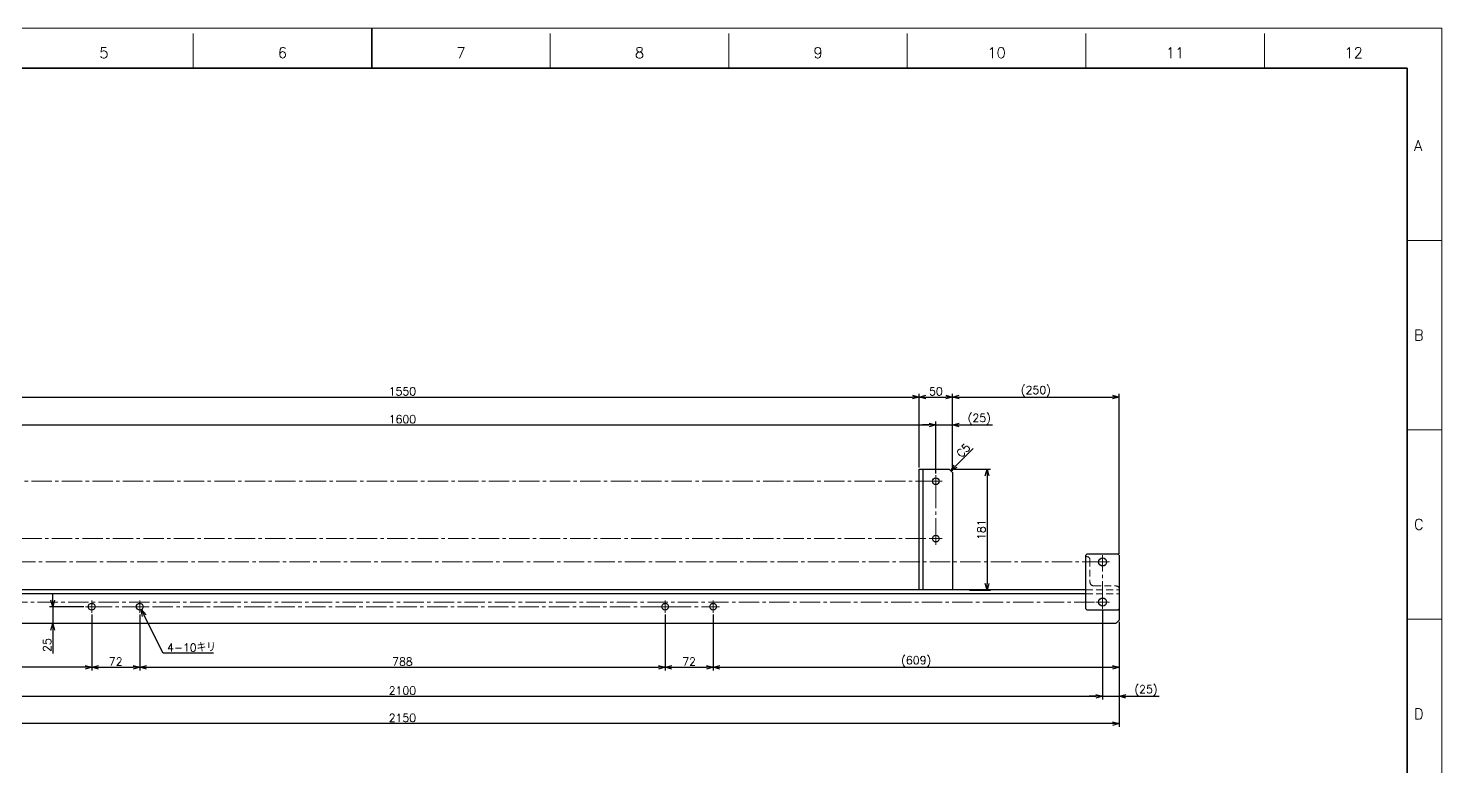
# Model space of a CAD drawing. Header units: millimetres. Extents: x 0 to 3313, y -19 to 2332.
# Drawn here: x 1193 to 3313, y 1224 to 2332 of the extents above; entities that cross this region are included whole.
import ezdxf
from ezdxf.enums import TextEntityAlignment as Align

# ---------------------------------------------------------------- set-up
doc = ezdxf.new("R2010")
doc.units = ezdxf.units.MM
doc.header["$LTSCALE"] = 1.6
doc.header["$PDMODE"] = 99
doc.header["$PDSIZE"] = 1
doc.linetypes.add('CENTER2', pattern=[28.575, 19.05, -3.175, 3.175, -3.175])
doc.linetypes.add('HIDDEN', pattern=[9.525, 6.35, -3.175])
for name, color, linetype, lineweight in [('04_HIDDEN', 2, 'HIDDEN', 13), ('05_CENTER', 4, 'CENTER2', 13), ('08_DIM', 3, 'Continuous', 13), ('90_FRAME', 5, 'Continuous', 35)]:
    doc.layers.add(name, color=color, linetype=linetype, lineweight=lineweight)
doc.layers.add('91_BLANK', color=5, linetype='Continuous', lineweight=0, plot=False)
doc.styles.add('KSS_TXT', font='txt.shx', dxfattribs={"bigfont": 'extfont2.shx'})
doc.styles.get("Standard").update_dxf_attribs({"font": 'txt.shx', "bigfont": 'extfont2.shx'})
doc.dimstyles.new('KSS_DIM', dxfattribs={"dimscale": 4, "dimtxt": 3, "dimasz": 2.5, "dimexe": 1.25, "dimexo": 0.625, "dimtad": 1, "dimdsep": 46, "dimtxsty": 'KSS_TXT', "dimblk": 'OPEN30', "dimcen": 0, "dimazin": 2, "dimtfac": 0.75, "dimtmove": 0, "dimatfit": 3, "dimldrblk": 'OPEN30', "dimfxl": 1.25, "dimtolj": 1, "dimarcsym": 0})
doc.dimstyles.new('KSS_DIM$3', dxfattribs={"dimscale": 4, "dimtxt": 3, "dimasz": 2.5, "dimexe": 1.25, "dimexo": 0.625, "dimtad": 1, "dimtih": 1, "dimtoh": 1, "dimdsep": 46, "dimtxsty": 'KSS_TXT', "dimblk": 'OPEN30', "dimcen": 0, "dimazin": 2, "dimtfac": 0.75, "dimtofl": 0, "dimtmove": 0, "dimatfit": 3, "dimldrblk": 'OPEN30', "dimfxl": 1.25, "dimtolj": 1, "dimarcsym": 0})

# ---------------------------------------------------------------- blocks, each defined once
blk = doc.blocks.new('KK015066_54_5_1_1')
for p, q in [((1.5, 50), (0, 50)), ((0, 0), (0, 50)), ((6, 12.5), (6, 45.5)), ((0, 0), (50, 0)), ((45.5, 6), (12.5, 6)), ((50, 1.5), (50, 0))]:
    blk.add_line(p, q)
for centre, radius, start, end in [((1.5, 45.5), 4.5, 0, 90), ((12.5, 12.5), 6.5, 180, 270), ((45.5, 1.5), 4.5, 0, 90)]:
    blk.add_arc(centre, radius, start, end)
at = {"flags": 3}
blk.add_attdef('PARAM', (0, 0), '', height=1, dxfattribs=at)
blk = doc.blocks.new('_Open30')
at = {"color": 0, "linetype": 'ByBlock', "lineweight": -2}
for p, q in [((-1, 0.27), (0, 0)), ((0, 0), (-1, -0.27)), ((0, 0), (-1, 0))]:
    blk.add_line(p, q, dxfattribs=at)
blk = doc.blocks.new('*D189')
at = {"layer": '08_DIM', "color": 0, "lineweight": -2, "transparency": 16777216}
for p, q in [((1288.2, 1452.6), (1288.2, 1368.6)), ((1360.2, 1452.6), (1360.2, 1368.6)), ((1298.2, 1373.6), (1350.2, 1373.6))]:
    blk.add_line(p, q, dxfattribs=at)
at = {"layer": 'Defpoints', "color": 0, "transparency": 16777216}
for p in [(1288.2, 1455.1), (1360.2, 1455.1), (1360.2, 1373.6)]:
    blk.add_point(p, dxfattribs=at)
at = {"layer": '08_DIM', "color": 0, "lineweight": -2, "transparency": 16777216, "xscale": 10, "yscale": 10, "zscale": 10, "rotation": 180}
blk.add_blockref('_Open30', (1288.2, 1373.6), dxfattribs=at)
at = {"layer": '08_DIM', "color": 0, "lineweight": -2, "transparency": 16777216, "xscale": 10, "yscale": 10, "zscale": 10}
blk.add_blockref('_Open30', (1360.2, 1373.6), dxfattribs=at)
at = {"layer": '08_DIM', "color": 0, "transparency": 16777216, "insert": (1324.2, 1382.1), "char_height": 12, "attachment_point": 5, "style": 'KSS_TXT'}
blk.add_mtext('\\A1;72', dxfattribs=at)
blk = doc.blocks.new('*D190')
at = {"layer": '08_DIM', "color": 0, "lineweight": -2, "transparency": 16777216}
for p, q in [((1360.2, 1452.6), (1360.2, 1368.6)), ((2148.2, 1452.6), (2148.2, 1368.6)), ((1370.2, 1373.6), (2138.2, 1373.6))]:
    blk.add_line(p, q, dxfattribs=at)
at = {"layer": 'Defpoints', "color": 0, "transparency": 16777216}
for p in [(1360.2, 1455.1), (2148.2, 1455.1), (2148.2, 1373.6)]:
    blk.add_point(p, dxfattribs=at)
at = {"layer": '08_DIM', "color": 0, "lineweight": -2, "transparency": 16777216, "xscale": 10, "yscale": 10, "zscale": 10, "rotation": 180}
blk.add_blockref('_Open30', (1360.2, 1373.6), dxfattribs=at)
at = {"layer": '08_DIM', "color": 0, "lineweight": -2, "transparency": 16777216, "xscale": 10, "yscale": 10, "zscale": 10}
blk.add_blockref('_Open30', (2148.2, 1373.6), dxfattribs=at)
at = {"layer": '08_DIM', "color": 0, "transparency": 16777216, "insert": (1754.2, 1382.1), "char_height": 12, "attachment_point": 5, "style": 'KSS_TXT'}
blk.add_mtext('\\A1;788', dxfattribs=at)
blk = doc.blocks.new('*D191')
at = {"layer": '08_DIM', "color": 0, "lineweight": -2, "transparency": 16777216}
for p, q in [((2148.2, 1452.6), (2148.2, 1368.6)), ((2220.2, 1452.6), (2220.2, 1368.6)), ((2158.2, 1373.6), (2210.2, 1373.6))]:
    blk.add_line(p, q, dxfattribs=at)
at = {"layer": 'Defpoints', "color": 0, "transparency": 16777216}
for p in [(2148.2, 1455.1), (2220.2, 1455.1), (2220.2, 1373.6)]:
    blk.add_point(p, dxfattribs=at)
at = {"layer": '08_DIM', "color": 0, "lineweight": -2, "transparency": 16777216, "xscale": 10, "yscale": 10, "zscale": 10, "rotation": 180}
blk.add_blockref('_Open30', (2148.2, 1373.6), dxfattribs=at)
at = {"layer": '08_DIM', "color": 0, "lineweight": -2, "transparency": 16777216, "xscale": 10, "yscale": 10, "zscale": 10}
blk.add_blockref('_Open30', (2220.2, 1373.6), dxfattribs=at)
at = {"layer": '08_DIM', "color": 0, "transparency": 16777216, "insert": (2184.2, 1382.1), "char_height": 12, "attachment_point": 5, "style": 'KSS_TXT'}
blk.add_mtext('\\A1;72', dxfattribs=at)
blk = doc.blocks.new('*D192')
at = {"layer": '08_DIM', "color": 0, "lineweight": -2, "transparency": 16777216}
for p, q in [((1229.9, 1474.4), (1229.9, 1484.4)), ((1276.4, 1464.4), (1224.9, 1464.4)), ((1229.9, 1464.4), (1229.9, 1439.4)), ((1276.4, 1439.4), (1224.9, 1439.4)), ((1229.9, 1429.4), (1229.9, 1394.4))]:
    blk.add_line(p, q, dxfattribs=at)
at = {"layer": 'Defpoints', "color": 0, "transparency": 16777216}
for p in [(1278.9, 1464.4), (1229.9, 1439.4), (1278.9, 1439.4)]:
    blk.add_point(p, dxfattribs=at)
at = {"layer": '08_DIM', "color": 0, "lineweight": -2, "transparency": 16777216, "xscale": 10, "yscale": 10, "zscale": 10}
for p, rotation in [((1229.9, 1464.4), 270), ((1229.9, 1439.4), 90)]:
    blk.add_blockref('_Open30', p, dxfattribs=dict(at, rotation=rotation))
at = {"layer": '08_DIM', "color": 0, "transparency": 16777216, "insert": (1221.4, 1406.9), "char_height": 12, "attachment_point": 5, "rotation": 90, "style": 'KSS_TXT'}
blk.add_mtext('\\A1;25', dxfattribs=at)
blk = doc.blocks.new('*D193')
at = {"layer": '08_DIM', "color": 0, "lineweight": -2, "transparency": 16777216}
for p, q in [((679.2, 1441.9), (679.2, 1368.6)), ((1288.2, 1452.3), (1288.2, 1368.6)), ((1278.2, 1373.6), (689.2, 1373.6))]:
    blk.add_line(p, q, dxfattribs=at)
at = {"layer": 'Defpoints', "color": 0, "transparency": 16777216}
for p in [(679.2, 1444.4), (1288.2, 1454.8), (679.2, 1373.6)]:
    blk.add_point(p, dxfattribs=at)
at = {"layer": '08_DIM', "color": 0, "lineweight": -2, "transparency": 16777216, "xscale": 10, "yscale": 10, "zscale": 10, "rotation": 180}
blk.add_blockref('_Open30', (679.2, 1373.6), dxfattribs=at)
at = {"layer": '08_DIM', "color": 0, "lineweight": -2, "transparency": 16777216, "xscale": 10, "yscale": 10, "zscale": 10}
blk.add_blockref('_Open30', (1288.2, 1373.6), dxfattribs=at)
at = {"layer": '08_DIM', "color": 0, "transparency": 16777216, "insert": (983.7, 1382.1), "char_height": 12, "attachment_point": 5, "style": 'KSS_TXT'}
blk.add_mtext('\\A1;609', dxfattribs=at)
blk = doc.blocks.new('*D194')
at = {"layer": '08_DIM', "color": 0, "lineweight": -2, "transparency": 16777216}
for p, q in [((2220.2, 1452.6), (2220.2, 1368.6)), ((2829.2, 1441.9), (2829.2, 1368.6)), ((2230.2, 1373.6), (2819.2, 1373.6))]:
    blk.add_line(p, q, dxfattribs=at)
at = {"layer": 'Defpoints', "color": 0, "transparency": 16777216}
for p in [(2220.2, 1455.1), (2829.2, 1444.4), (2829.2, 1373.6)]:
    blk.add_point(p, dxfattribs=at)
at = {"layer": '08_DIM', "color": 0, "lineweight": -2, "transparency": 16777216, "xscale": 10, "yscale": 10, "zscale": 10, "rotation": 180}
blk.add_blockref('_Open30', (2220.2, 1373.6), dxfattribs=at)
at = {"layer": '08_DIM', "color": 0, "lineweight": -2, "transparency": 16777216, "xscale": 10, "yscale": 10, "zscale": 10}
blk.add_blockref('_Open30', (2829.2, 1373.6), dxfattribs=at)
at = {"layer": '08_DIM', "color": 0, "transparency": 16777216, "insert": (2524.7, 1382.1), "char_height": 12, "attachment_point": 5, "style": 'KSS_TXT'}
blk.add_mtext('\\A1;(609)', dxfattribs=at)
blk = doc.blocks.new('*D199')
at = {"layer": '08_DIM', "color": 0, "lineweight": -2, "transparency": 16777216}
for p, q in [((704.2, 1458.6), (704.2, 1325.1)), ((2804.2, 1458.6), (2804.2, 1325.1)), ((714.2, 1330.1), (2794.2, 1330.1))]:
    blk.add_line(p, q, dxfattribs=at)
at = {"layer": 'Defpoints', "color": 0, "transparency": 16777216}
for p in [(704.2, 1461.1), (2804.2, 1461.1), (2804.2, 1330.1)]:
    blk.add_point(p, dxfattribs=at)
at = {"layer": '08_DIM', "color": 0, "lineweight": -2, "transparency": 16777216, "xscale": 10, "yscale": 10, "zscale": 10, "rotation": 180}
blk.add_blockref('_Open30', (704.2, 1330.1), dxfattribs=at)
at = {"layer": '08_DIM', "color": 0, "lineweight": -2, "transparency": 16777216, "xscale": 10, "yscale": 10, "zscale": 10}
blk.add_blockref('_Open30', (2804.2, 1330.1), dxfattribs=at)
at = {"layer": '08_DIM', "color": 0, "transparency": 16777216, "insert": (1754.2, 1338.6), "char_height": 12, "attachment_point": 5, "style": 'KSS_TXT'}
blk.add_mtext('\\A1;2100', dxfattribs=at)
blk = doc.blocks.new('*D200')
at = {"layer": '08_DIM', "color": 0, "lineweight": -2, "transparency": 16777216}
for p, q in [((2804.2, 1458.6), (2804.2, 1325.1)), ((2829.2, 1441.9), (2829.2, 1325.1)), ((2794.2, 1330.1), (2784.2, 1330.1)), ((2804.2, 1330.1), (2829.2, 1330.1)), ((2839.2, 1330.1), (2889.3, 1330.1))]:
    blk.add_line(p, q, dxfattribs=at)
at = {"layer": 'Defpoints', "color": 0, "transparency": 16777216}
for p in [(2804.2, 1461.1), (2829.2, 1444.4), (2829.2, 1330.1)]:
    blk.add_point(p, dxfattribs=at)
at = {"layer": '08_DIM', "color": 0, "lineweight": -2, "transparency": 16777216, "xscale": 10, "yscale": 10, "zscale": 10}
blk.add_blockref('_Open30', (2804.2, 1330.1), dxfattribs=at)
at = {"layer": '08_DIM', "color": 0, "lineweight": -2, "transparency": 16777216, "xscale": 10, "yscale": 10, "zscale": 10, "rotation": 180}
blk.add_blockref('_Open30', (2829.2, 1330.1), dxfattribs=at)
at = {"layer": '08_DIM', "color": 0, "transparency": 16777216, "insert": (2869.3, 1338.6), "char_height": 12, "attachment_point": 5, "style": 'KSS_TXT'}
blk.add_mtext('\\A1;(25)', dxfattribs=at)
blk = doc.blocks.new('*D205')
at = {"layer": '08_DIM', "color": 0, "lineweight": -2, "transparency": 16777216}
for p, q in [((954.2, 1664.3), (954.2, 1742)), ((2554.2, 1664.3), (2554.2, 1742)), ((964.2, 1737), (2544.2, 1737))]:
    blk.add_line(p, q, dxfattribs=at)
at = {"layer": 'Defpoints', "color": 0, "transparency": 16777216}
for p in [(2554.2, 1737), (954.2, 1661.8), (2554.2, 1661.8)]:
    blk.add_point(p, dxfattribs=at)
at = {"layer": '08_DIM', "color": 0, "lineweight": -2, "transparency": 16777216, "xscale": 10, "yscale": 10, "zscale": 10, "rotation": 180}
blk.add_blockref('_Open30', (954.2, 1737), dxfattribs=at)
at = {"layer": '08_DIM', "color": 0, "lineweight": -2, "transparency": 16777216, "xscale": 10, "yscale": 10, "zscale": 10}
blk.add_blockref('_Open30', (2554.2, 1737), dxfattribs=at)
at = {"layer": '08_DIM', "color": 0, "transparency": 16777216, "insert": (1754.2, 1745.5), "char_height": 12, "attachment_point": 5, "style": 'KSS_TXT'}
blk.add_mtext('\\A1;1600', dxfattribs=at)
blk = doc.blocks.new('*D206')
at = {"layer": '08_DIM', "color": 0, "lineweight": -2, "transparency": 16777216}
for p, q in [((979.2, 1672.9), (979.2, 1783.8)), ((2529.2, 1672.9), (2529.2, 1783.8)), ((989.2, 1778.8), (2519.2, 1778.8))]:
    blk.add_line(p, q, dxfattribs=at)
at = {"layer": 'Defpoints', "color": 0, "transparency": 16777216}
for p in [(2529.2, 1778.8), (979.2, 1670.4), (2529.2, 1670.4)]:
    blk.add_point(p, dxfattribs=at)
at = {"layer": '08_DIM', "color": 0, "lineweight": -2, "transparency": 16777216, "xscale": 10, "yscale": 10, "zscale": 10, "rotation": 180}
blk.add_blockref('_Open30', (979.2, 1778.8), dxfattribs=at)
at = {"layer": '08_DIM', "color": 0, "lineweight": -2, "transparency": 16777216, "xscale": 10, "yscale": 10, "zscale": 10}
blk.add_blockref('_Open30', (2529.2, 1778.8), dxfattribs=at)
at = {"layer": '08_DIM', "color": 0, "transparency": 16777216, "insert": (1754.2, 1787.3), "char_height": 12, "attachment_point": 5, "style": 'KSS_TXT'}
blk.add_mtext('\\A1;1550', dxfattribs=at)
blk = doc.blocks.new('*D207')
at = {"layer": '08_DIM', "color": 0, "lineweight": -2, "transparency": 16777216}
for p, q in [((2529.2, 1672.9), (2529.2, 1783.8)), ((2579.2, 1667.9), (2579.2, 1783.8)), ((2539.2, 1778.8), (2569.2, 1778.8))]:
    blk.add_line(p, q, dxfattribs=at)
at = {"layer": 'Defpoints', "color": 0, "transparency": 16777216}
for p in [(2579.2, 1778.8), (2529.2, 1670.4), (2579.2, 1665.4)]:
    blk.add_point(p, dxfattribs=at)
at = {"layer": '08_DIM', "color": 0, "lineweight": -2, "transparency": 16777216, "xscale": 10, "yscale": 10, "zscale": 10, "rotation": 180}
blk.add_blockref('_Open30', (2529.2, 1778.8), dxfattribs=at)
at = {"layer": '08_DIM', "color": 0, "lineweight": -2, "transparency": 16777216, "xscale": 10, "yscale": 10, "zscale": 10}
blk.add_blockref('_Open30', (2579.2, 1778.8), dxfattribs=at)
at = {"layer": '08_DIM', "color": 0, "transparency": 16777216, "insert": (2554.2, 1787.3), "char_height": 12, "attachment_point": 5, "style": 'KSS_TXT'}
blk.add_mtext('\\A1;50', dxfattribs=at)
blk = doc.blocks.new('*D208')
at = {"layer": '08_DIM', "color": 0, "lineweight": -2, "transparency": 16777216}
for p, q in [((2554.2, 1664.3), (2554.2, 1742)), ((2579.2, 1667.9), (2579.2, 1742)), ((2544.2, 1737), (2534.2, 1737)), ((2554.2, 1737), (2579.2, 1737)), ((2589.2, 1737), (2639.3, 1737))]:
    blk.add_line(p, q, dxfattribs=at)
at = {"layer": 'Defpoints', "color": 0, "transparency": 16777216}
for p in [(2579.2, 1737), (2554.2, 1661.8), (2579.2, 1665.4)]:
    blk.add_point(p, dxfattribs=at)
at = {"layer": '08_DIM', "color": 0, "lineweight": -2, "transparency": 16777216, "xscale": 10, "yscale": 10, "zscale": 10}
blk.add_blockref('_Open30', (2554.2, 1737), dxfattribs=at)
at = {"layer": '08_DIM', "color": 0, "lineweight": -2, "transparency": 16777216, "xscale": 10, "yscale": 10, "zscale": 10, "rotation": 180}
blk.add_blockref('_Open30', (2579.2, 1737), dxfattribs=at)
at = {"layer": '08_DIM', "color": 0, "transparency": 16777216, "insert": (2619.3, 1745.5), "char_height": 12, "attachment_point": 5, "style": 'KSS_TXT'}
blk.add_mtext('\\A1;(25)', dxfattribs=at)
blk = doc.blocks.new('*D210')
at = {"layer": '08_DIM', "color": 0, "lineweight": -2, "transparency": 16777216}
for p, q in [((2581.7, 1670.4), (2635.9, 1670.4)), ((2630.9, 1660.4), (2630.9, 1499.4)), ((2604.6, 1489.4), (2635.9, 1489.4))]:
    blk.add_line(p, q, dxfattribs=at)
at = {"layer": 'Defpoints', "color": 0, "transparency": 16777216}
for p in [(2579.2, 1670.4), (2602.1, 1489.4), (2630.9, 1489.4)]:
    blk.add_point(p, dxfattribs=at)
at = {"layer": '08_DIM', "color": 0, "lineweight": -2, "transparency": 16777216, "xscale": 10, "yscale": 10, "zscale": 10}
for p, rotation in [((2630.9, 1670.4), 90), ((2630.9, 1489.4), 270)]:
    blk.add_blockref('_Open30', p, dxfattribs=dict(at, rotation=rotation))
at = {"layer": '08_DIM', "color": 0, "transparency": 16777216, "insert": (2622.4, 1579.9), "char_height": 12, "attachment_point": 5, "rotation": 90, "style": 'KSS_TXT'}
blk.add_mtext('\\A1;181', dxfattribs=at)
blk = doc.blocks.new('*D212')
at = {"layer": '08_DIM', "color": 0, "lineweight": -2, "transparency": 16777216}
for p, q in [((2579.2, 1667.9), (2579.2, 1783.8)), ((2829.2, 1543.9), (2829.2, 1783.8)), ((2589.2, 1778.8), (2819.2, 1778.8))]:
    blk.add_line(p, q, dxfattribs=at)
at = {"layer": 'Defpoints', "color": 0, "transparency": 16777216}
for p in [(2829.2, 1778.8), (2579.2, 1665.4), (2829.2, 1541.4)]:
    blk.add_point(p, dxfattribs=at)
at = {"layer": '08_DIM', "color": 0, "lineweight": -2, "transparency": 16777216, "xscale": 10, "yscale": 10, "zscale": 10, "rotation": 180}
blk.add_blockref('_Open30', (2579.2, 1778.8), dxfattribs=at)
at = {"layer": '08_DIM', "color": 0, "lineweight": -2, "transparency": 16777216, "xscale": 10, "yscale": 10, "zscale": 10}
blk.add_blockref('_Open30', (2829.2, 1778.8), dxfattribs=at)
at = {"layer": '08_DIM', "color": 0, "transparency": 16777216, "insert": (2704.2, 1787.3), "char_height": 12, "attachment_point": 5, "style": 'KSS_TXT'}
blk.add_mtext('\\A1;(250)', dxfattribs=at)
blk = doc.blocks.new('*D223')
at = {"layer": '08_DIM', "color": 0, "lineweight": -2, "transparency": 16777216}
blk.add_line((2583.8, 1675), (2610.3, 1701.5), dxfattribs=at)
at = {"layer": 'Defpoints', "color": 0, "transparency": 16777216}
for p in [(2626.2, 1717.4), (2626.2, 1717.4), (2576.7, 1667.9)]:
    blk.add_point(p, dxfattribs=at)
at = {"layer": '08_DIM', "color": 0, "lineweight": -2, "transparency": 16777216, "xscale": 10, "yscale": 10, "zscale": 10, "rotation": 225}
blk.add_blockref('_Open30', (2576.7, 1667.9), dxfattribs=at)
at = {"layer": '08_DIM', "color": 0, "transparency": 16777216, "insert": (2595.4, 1698.7), "char_height": 12, "attachment_point": 5, "rotation": 45, "style": 'KSS_TXT'}
blk.add_mtext('\\A1;C5', dxfattribs=at)
blk = doc.blocks.new('*D225')
at = {"layer": '08_DIM', "color": 0, "lineweight": -2, "transparency": 16777216}
for p, q in [((1395.6, 1394.5), (1367, 1451.1)), ((1470.7, 1394.5), (1395.6, 1394.5))]:
    blk.add_line(p, q, dxfattribs=at)
at = {"layer": 'Defpoints', "color": 0, "transparency": 16777216}
for p in [(1358, 1468.9), (1362.5, 1460)]:
    blk.add_point(p, dxfattribs=at)
at = {"layer": '08_DIM', "color": 0, "lineweight": -2, "transparency": 16777216, "xscale": 10, "yscale": 10, "zscale": 10, "rotation": 116.8295820551044}
blk.add_blockref('_Open30', (1362.5, 1460), dxfattribs=at)
at = {"layer": '08_DIM', "color": 0, "transparency": 16777216, "insert": (1437.9, 1403), "char_height": 12, "attachment_point": 5, "style": 'KSS_TXT'}
blk.add_mtext('\\A1;4-10キリ', dxfattribs=at)
blk = doc.blocks.new('*D228')
at = {"layer": '08_DIM', "color": 0, "lineweight": -2, "transparency": 16777216}
for p, q in [((679.2, 1441.9), (679.2, 1284.2)), ((2829.2, 1441.9), (2829.2, 1284.2)), ((2819.2, 1289.2), (689.2, 1289.2))]:
    blk.add_line(p, q, dxfattribs=at)
at = {"layer": 'Defpoints', "color": 0, "transparency": 16777216}
for p in [(679.2, 1444.4), (2829.2, 1444.4), (679.2, 1289.2)]:
    blk.add_point(p, dxfattribs=at)
at = {"layer": '08_DIM', "color": 0, "lineweight": -2, "transparency": 16777216, "xscale": 10, "yscale": 10, "zscale": 10, "rotation": 180}
blk.add_blockref('_Open30', (679.2, 1289.2), dxfattribs=at)
at = {"layer": '08_DIM', "color": 0, "lineweight": -2, "transparency": 16777216, "xscale": 10, "yscale": 10, "zscale": 10}
blk.add_blockref('_Open30', (2829.2, 1289.2), dxfattribs=at)
at = {"layer": '08_DIM', "color": 0, "transparency": 16777216, "insert": (1754.2, 1297.7), "char_height": 12, "attachment_point": 5, "style": 'KSS_TXT'}
blk.add_mtext('\\A1;2150', dxfattribs=at)

msp = doc.modelspace()

# ---------------------------------------------------------------- linework, layer by layer
at = {"color": 0}
for p, q in [((2535.213, 1489.436), (2535.213, 1670.436)), ((2779.213, 1489.436), (729.213, 1489.436)), ((2779.213, 1483.436), (729.213, 1483.436)), ((2824.213, 1439.436), (2829.213, 1444.436)), ((2829.213, 1461.436), (2829.213, 1444.436)), ((2824.213, 1439.436), (979.213, 1439.436))]:
    msp.add_line(p, q, dxfattribs=at)
msp.add_lwpolyline([(2579.213, 1489.436), (2579.213, 1489.436), (2529.213, 1489.436), (2529.213, 1670.436), (2574.213, 1670.436), (2579.213, 1665.436), (2579.213, 1489.436)], dxfattribs=at)
msp.add_lwpolyline([(2779.213, 1461.436), (2779.213, 1541.436), (2781.213, 1543.436), (2827.213, 1543.436), (2829.213, 1541.436), (2829.213, 1461.436), (2827.213, 1459.436), (2781.213, 1459.436)], close=True, dxfattribs=at)
for centre, radius in [((2554.213, 1652.436), 5), ((2554.213, 1566.436), 5), ((2804.213, 1531.436), 6), ((1288.213, 1464.436), 5), ((1360.213, 1464.436), 5), ((2148.213, 1464.436), 5), ((2220.213, 1464.436), 5), ((2804.213, 1471.436), 6)]:
    msp.add_circle(centre, radius, dxfattribs=at)
at = {"layer": '04_HIDDEN'}
msp.add_line((2779.213, 1483.436), (2829.213, 1483.436), dxfattribs=at)
at = {"layer": '05_CENTER'}
for p, q in [((2554.213, 1661.778), (2554.213, 1643.093)), ((2563.555, 1652.436), (2544.87, 1652.436)), ((2554.213, 1575.778), (2554.213, 1557.093)), ((2563.555, 1566.436), (2544.87, 1566.436)), ((2814.502, 1531.436), (2793.923, 1531.436)), ((2804.213, 1541.725), (2804.213, 1521.147)), ((2804.213, 1502.651), (2804.213, 1482.073)), ((1297.555, 1464.436), (1278.87, 1464.436)), ((1288.213, 1455.093), (1288.213, 1473.778)), ((1288.213, 1464.436), (2220.213, 1464.436)), ((1369.555, 1464.436), (1350.87, 1464.436)), ((1360.213, 1455.093), (1360.213, 1473.778)), ((2138.87, 1464.436), (2157.555, 1464.436)), ((2148.213, 1455.093), (2148.213, 1473.778)), ((2210.87, 1464.436), (2229.555, 1464.436)), ((2220.213, 1455.093), (2220.213, 1473.778)), ((2814.502, 1471.436), (2793.923, 1471.436)), ((2804.213, 1481.725), (2804.213, 1461.147))]:
    msp.add_line(p, q, dxfattribs=at)
for points in [[(2554.213, 1652.436), (954.213, 1652.436), (954.213, 1566.436), (2554.213, 1566.436)], [(2804.213, 1531.436), (704.213, 1531.436), (704.213, 1471.436), (2804.213, 1471.436)]]:
    msp.add_lwpolyline(points, close=True, dxfattribs=at)
at = {"layer": '90_FRAME'}
msp.add_line((1708.17, 2331.679), (1708.17, 2271.831), dxfattribs=at)
at = {"layer": '90_FRAME', "color": 4, "lineweight": 13}
for p, q in [((1440.436, 2271.831), (1440.436, 2323.679)), ((1975.903, 2271.831), (1975.903, 2323.679)), ((2243.637, 2271.831), (2243.637, 2323.679)), ((2511.371, 2271.831), (2511.371, 2323.679)), ((2779.104, 2271.831), (2779.104, 2323.679)), ((3046.838, 2271.831), (3046.838, 2323.679)), ((3312.803, 2013.69), (3260.956, 2013.69)), ((3312.803, 1729.701), (3260.956, 1729.701)), ((3312.803, 1445.713), (3260.956, 1445.713))]:
    msp.add_line(p, q, dxfattribs=at)
at = {"layer": '90_FRAME'}
msp.add_lwpolyline([(155.384, 51.616), (3260.956, 51.616), (3260.956, 2271.831), (155.384, 2271.831)], close=True, dxfattribs=at)
at = {"layer": '91_BLANK'}
msp.add_lwpolyline([(0, 0), (3312.803, 0), (3312.803, 2331.679), (0, 2331.679)], close=True, dxfattribs=at)

# ---------------------------------------------------------------- block references
at = {"layer": '04_HIDDEN', "xscale": -1, "rotation": 270}
msp.add_blockref('KK015066_54_5_1_1', (2779.213, 1489.436), dxfattribs=at)

# ---------------------------------------------------------------- texts
at = {"layer": '90_FRAME', "color": 0, "lineweight": 13, "style": 'KSS_TXT'}
for s, p in [('5', (1306.569, 2282.158)), ('6', (1574.303, 2282.158)), ('7', (1842.036, 2282.158)), ('8', (2109.77, 2282.158)), ('9', (2377.504, 2282.158)), ('10', (2645.237, 2282.158)), ('11', (2912.971, 2282.158)), ('12', (3180.705, 2282.158))]:
    msp.add_text(s, height=16, dxfattribs=at).set_placement(p, align=Align.BOTTOM_CENTER)
for s, p in [('A', (3271.263, 2155.685)), ('B', (3271.263, 1871.696)), ('C', (3271.263, 1587.707)), ('D', (3271.263, 1303.718))]:
    msp.add_text(s, height=16, dxfattribs=at).set_placement(p, align=Align.MIDDLE_LEFT)

# ---------------------------------------------------------------- dimensions: what is measured, and where the dimension line sits
at = {"layer": '08_DIM'}
for base, p1, p2, picture, middle in [((2529.213, 1778.788), (979.213, 1670.436), (2529.213, 1670.436), '*D206', (1754.213, 1787.304)), ((2579.213, 1778.788), (2529.213, 1670.436), (2579.213, 1665.436), '*D207', (2554.213, 1787.296)), ((2554.213, 1737.008), (954.213, 1661.778), (2554.213, 1661.778), '*D205', (1754.213, 1745.508)), ((679.213, 1373.624), (1288.213, 1454.837), (679.213, 1444.436), '*D193', (983.713, 1382.124)), ((679.213, 1289.2), (2829.213, 1444.436), (679.213, 1444.436), '*D228', (1754.213, 1297.709)), ((2804.213, 1330.139), (704.213, 1461.147), (2804.213, 1461.147), '*D199', (1754.213, 1338.639)), ((1360.213, 1373.624), (1288.213, 1455.093), (1360.213, 1455.093), '*D189', (1324.213, 1382.124)), ((2148.213, 1373.624), (1360.213, 1455.093), (2148.213, 1455.093), '*D190', (1754.213, 1382.124)), ((2220.213, 1373.624), (2148.213, 1455.093), (2220.213, 1455.093), '*D191', (2184.213, 1382.124))]:
    dim = msp.add_linear_dim(base=base, p1=p1, p2=p2, dimstyle='KSS_DIM', dxfattribs=at)
    dim.commit()
    dim.dimension.update_dxf_attribs({"geometry": picture, "text_midpoint": middle})
for base, p1, p2, picture, middle in [((2829.213, 1778.788), (2579.213, 1665.436), (2829.213, 1541.436), '*D212', (2704.213, 1787.296)), ((2579.213, 1737.008), (2554.213, 1661.778), (2579.213, 1665.436), '*D208', (2619.254, 1745.516)), ((2829.213, 1373.624), (2220.213, 1455.093), (2829.213, 1444.436), '*D194', (2524.713, 1382.124)), ((2829.213, 1330.139), (2804.213, 1461.147), (2829.213, 1444.436), '*D200', (2869.254, 1338.647))]:
    dim = msp.add_linear_dim(base=base, p1=p1, p2=p2, text='(<>)', dimstyle='KSS_DIM', dxfattribs=at)
    dim.commit()
    dim.dimension.update_dxf_attribs({"geometry": picture, "text_midpoint": middle})
dim = msp.add_aligned_dim(p1=(2576.713, 1667.936), p2=(2626.193, 1717.417), distance=0, text='C5', dimstyle='KSS_DIM', override={"dimse1": 1, "dimse2": 1, "dimsd2": 1}, dxfattribs=at)
dim.commit()
dim.dimension.update_dxf_attribs({"geometry": '*D223', "text_midpoint": (2595.437, 1698.692)})
for base, p1, p2, picture, middle in [((2630.893, 1489.436), (2579.213, 1670.436), (2602.078, 1489.436), '*D210', (2622.393, 1579.936)), ((1229.908, 1439.436), (1278.87, 1464.436), (1278.87, 1439.436), '*D192', (1221.4, 1406.936))]:
    dim = msp.add_linear_dim(base=base, p1=p1, p2=p2, angle=90, dimstyle='KSS_DIM', dxfattribs=at)
    dim.commit()
    dim.dimension.update_dxf_attribs({"geometry": picture, "text_midpoint": middle})
dim = msp.add_diameter_dim_2p(p1=(1357.956, 1468.897), p2=(1362.469, 1459.974), text='4-<>キリ', dimstyle='KSS_DIM$3', override={"dimpost": '<>', "dimtix": 1}, dxfattribs=at)
dim.commit()
dim.dimension.update_dxf_attribs({"geometry": '*D225', "text_midpoint": (1437.863, 1394.543), "dimtype": 163})

doc.saveas('drawing.dxf')
